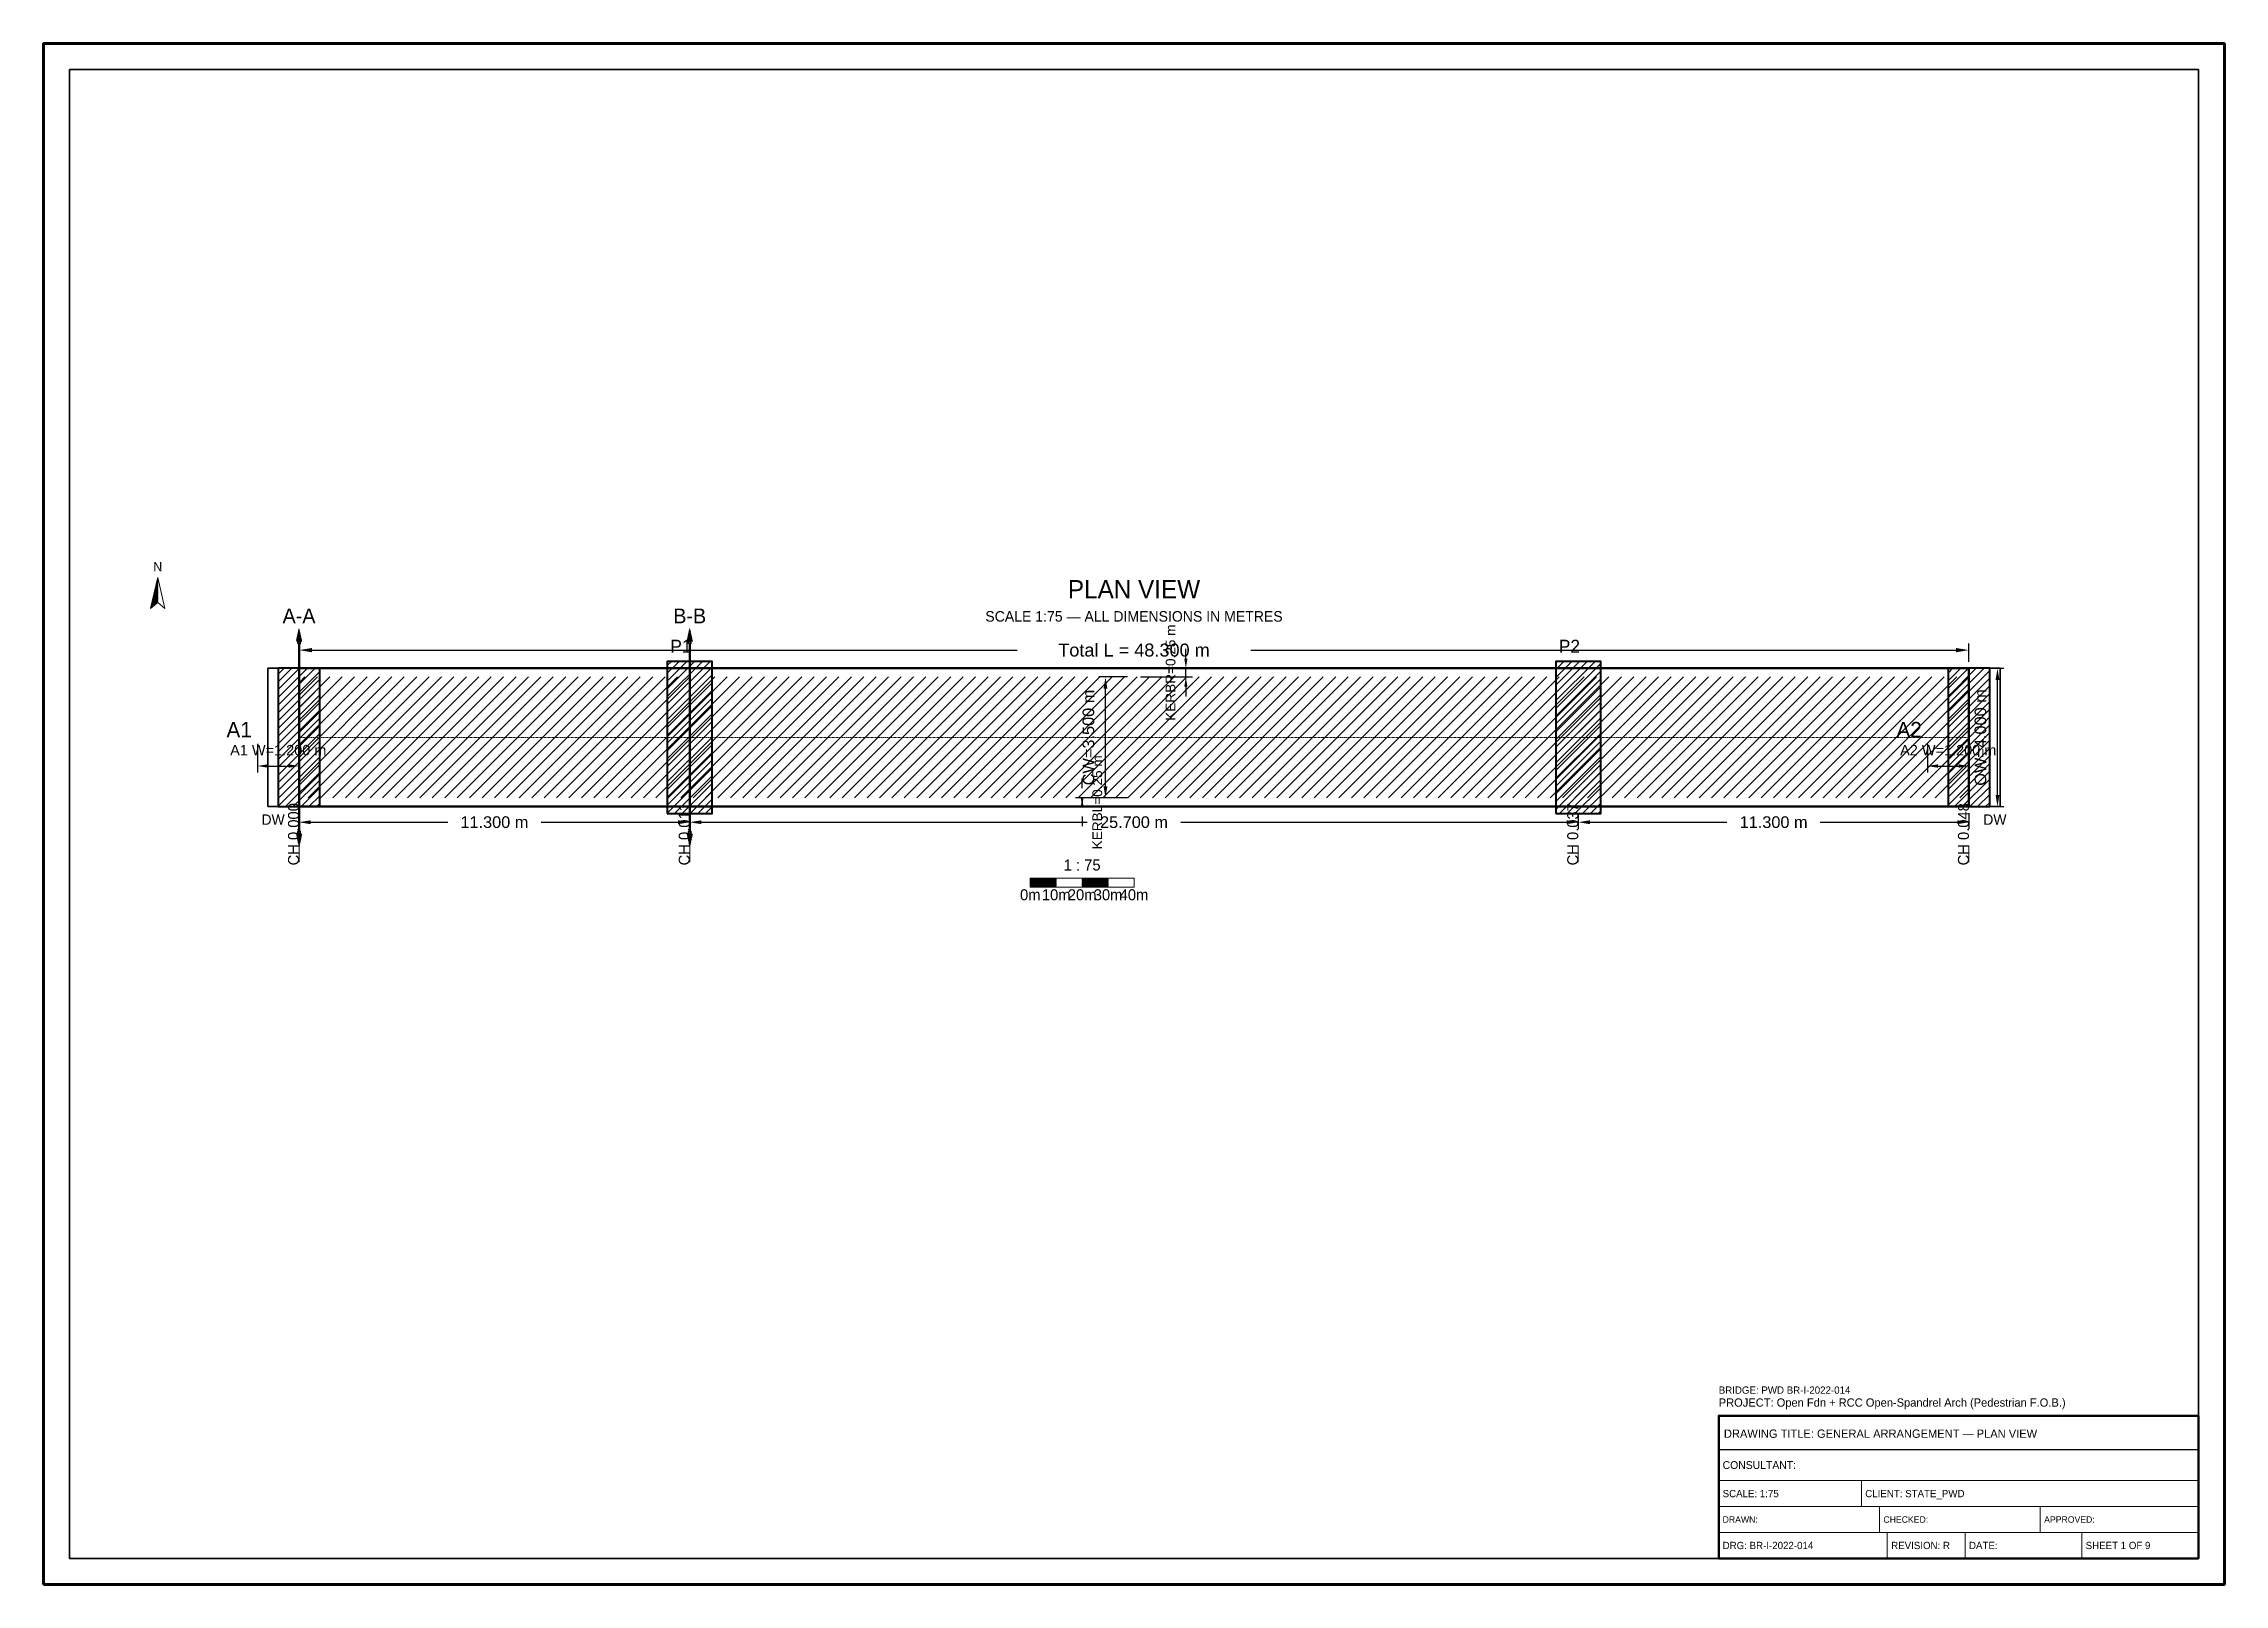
# Model space of a CAD drawing. Header units: metres. Extents: x 0 to 841, y 0 to 594.
import ezdxf
from ezdxf.enums import TextEntityAlignment as Align

# ---------------------------------------------------------------- set-up
doc = ezdxf.new("R2010")
doc.units = ezdxf.units.M
doc.linetypes.add('CENTER', pattern=[1.5, 0.75, -0.25, 0.25, -0.25])
doc.linetypes.add('DASHED', pattern=[0.5, 0.375, -0.125])
for name, color, linetype, lineweight in [('BORDER-INNER', 7, 'Continuous', 35), ('BORDER-OUTER', 7, 'Continuous', 70), ('CIVIL-CHAINAGE', 7, 'Continuous', 18), ('DIM-CHAINAGE', 3, 'Continuous', 18), ('DIM-LINEAR', 3, 'Continuous', 18), ('STRUC-CENTRE', 6, 'CENTER', 18), ('STRUC-HATCHING', 8, 'Continuous', 18), ('STRUC-OUTLINE', 1, 'Continuous', 50), ('STRUC-SECTION', 2, 'Continuous', 35), ('SUB-ABUT', 3, 'Continuous', 35), ('SUB-DIRT-WALL', 3, 'Continuous', 35), ('SUB-PIER', 2, 'Continuous', 35), ('SUPER-DECK', 2, 'Continuous', 50), ('SYM-NORTHARROW', 7, 'Continuous', 18), ('SYM-SCALE', 7, 'Continuous', 13), ('TEXT-GENERAL', 7, 'Continuous', 18), ('TEXT-HEADER', 7, 'Continuous', 25), ('TEXT-SPEC', 7, 'Continuous', 13), ('TEXT-TITLE', 7, 'Continuous', 25), ('TITLEBLK-BOX', 7, 'Continuous', 50), ('TITLEBLK-TEXT', 7, 'Continuous', 18)]:
    doc.layers.add(name, color=color, linetype=linetype, lineweight=lineweight)
doc.styles.add('BRIDGE_STD', font='Arial.ttf')
doc.dimstyles.new('pmb100', dxfattribs={"dimtxt": 2.5, "dimasz": 0.9375, "dimexe": 2.5, "dimexo": 2.5, "dimtad": 0, "dimtih": 1, "dimdec": 0, "dimtxsty": 'BRIDGE_STD', "dimcen": 2.5, "dimazin": 3, "dimtfac": 1, "dimtmove": 0, "dimatfit": 3})

msp = doc.modelspace()

# ---------------------------------------------------------------- hatches: boundary and pattern name
at = {"layer": 'STRUC-HATCHING'}
h = msp.add_hatch(dxfattribs=at)
h.set_pattern_fill('ANSI31', scale=1.06667)
h.paths.add_polyline_path([(98.5, 303.17), (742.5, 303.17), (742.5, 349.83), (98.5, 349.83)])
at = {"layer": 'STRUC-SECTION'}
h = msp.add_hatch(dxfattribs=at)
h.set_pattern_fill('SOLID')
h.paths.add_polyline_path([(97.45, 363.62), (99.55, 363.62), (98.5, 368.42)])
h = msp.add_hatch(dxfattribs=at)
h.set_pattern_fill('SOLID')
h.paths.add_polyline_path([(248.12, 363.62), (250.22, 363.62), (249.17, 368.42)])
h = msp.add_hatch(dxfattribs=at)
h.set_pattern_fill('SOLID')
h.paths.add_polyline_path([(97.45, 289.38), (99.55, 289.38), (98.5, 284.58)])
h = msp.add_hatch(dxfattribs=at)
h.set_pattern_fill('SOLID')
h.paths.add_polyline_path([(248.12, 289.38), (250.22, 289.38), (249.17, 284.58)])
at = {"layer": 'SUB-ABUT'}
h = msp.add_hatch(dxfattribs=at)
h.set_pattern_fill('ANSI31', scale=0.66667)
h.paths.add_polyline_path([(90.5, 299.83), (106.5, 299.83), (106.5, 353.17), (90.5, 353.17)])
h = msp.add_hatch(dxfattribs=at)
h.set_pattern_fill('ANSI31', scale=0.666667)
h.paths.add_polyline_path([(734.5, 299.83), (750.5, 299.83), (750.5, 353.17), (734.5, 353.17)])
at = {"layer": 'SUB-PIER'}
h = msp.add_hatch(dxfattribs=at)
h.set_pattern_fill('ANSI31', scale=0.666667)
h.paths.add_polyline_path([(240.5, 297.17), (257.83, 297.17), (257.83, 355.83), (240.5, 355.83)])
h = msp.add_hatch(dxfattribs=at)
h.set_pattern_fill('ANSI31', scale=0.666667)
h.paths.add_polyline_path([(583.17, 297.17), (600.5, 297.17), (600.5, 355.83), (583.17, 355.83)])
at = {"layer": 'SYM-NORTHARROW'}
h = msp.add_hatch(dxfattribs=at)
h.set_pattern_fill('SOLID')
h.paths.add_polyline_path([(44, 388.17), (41.2, 376.17), (44, 378.57)])
at = {"layer": 'SYM-SCALE'}
h = msp.add_hatch(dxfattribs=at)
h.set_pattern_fill('SOLID')
h.paths.add_polyline_path([(380.5, 268.83), (390.5, 268.83), (390.5, 272.23), (380.5, 272.23)])
h = msp.add_hatch(dxfattribs=at)
h.set_pattern_fill('SOLID')
h.paths.add_polyline_path([(400.5, 268.83), (410.5, 268.83), (410.5, 272.23), (400.5, 272.23)])

# ---------------------------------------------------------------- linework, layer by layer
at = {"layer": 'BORDER-INNER'}
msp.add_lwpolyline([(10, 10), (831, 10), (831, 584), (10, 584), (10, 10)], dxfattribs=at)
at = {"layer": 'BORDER-OUTER'}
msp.add_lwpolyline([(0, 0), (841, 0), (841, 594), (0, 594), (0, 0)], dxfattribs=at)
at = {"layer": 'CIVIL-CHAINAGE'}
for p, q in [((98.5, 284.83), (98.5, 278.46)), ((249.17, 284.83), (249.17, 278.46)), ((591.83, 284.83), (591.83, 278.46)), ((742.5, 284.83), (742.5, 278.46))]:
    msp.add_line(p, q, dxfattribs=at)
at = {"layer": 'STRUC-CENTRE'}
msp.add_line((98.5, 326.5), (742.5, 326.5), dxfattribs=at)
at = {"layer": 'STRUC-OUTLINE', "lineweight": 50}
msp.add_lwpolyline([(98.5, 299.83), (98.5, 353.17), (742.5, 353.17), (742.5, 299.83), (98.5, 299.83)], dxfattribs=at)
at = {"layer": 'STRUC-SECTION', "color": 1, "linetype": 'DASHED', "lineweight": 50}
for p, q in [((98.5, 363.17), (98.5, 289.83)), ((249.17, 363.17), (249.17, 289.83))]:
    msp.add_line(p, q, dxfattribs=at)
at = {"layer": 'STRUC-SECTION', "color": 1}
for points in [[(98.05, 362.72), (98.95, 362.72), (98.95, 363.62), (98.05, 363.62), (98.05, 362.72)], [(248.72, 362.72), (249.62, 362.72), (249.62, 363.62), (248.72, 363.62), (248.72, 362.72)], [(98.05, 289.38), (98.95, 289.38), (98.95, 290.28), (98.05, 290.28), (98.05, 289.38)], [(248.72, 289.38), (249.62, 289.38), (249.62, 290.28), (248.72, 290.28), (248.72, 289.38)]]:
    msp.add_lwpolyline(points, dxfattribs=at)
at = {"layer": 'SUB-ABUT', "lineweight": 40}
for points in [[(90.5, 299.83), (106.5, 299.83), (106.5, 353.17), (90.5, 353.17), (90.5, 299.83)], [(734.5, 299.83), (750.5, 299.83), (750.5, 353.17), (734.5, 353.17), (734.5, 299.83)]]:
    msp.add_lwpolyline(points, dxfattribs=at)
at = {"layer": 'SUB-DIRT-WALL', "lineweight": 35}
for points in [[(86.5, 299.83), (90.5, 299.83), (90.5, 353.17), (86.5, 353.17), (86.5, 299.83)], [(750.5, 299.83), (754.5, 299.83), (754.5, 353.17), (750.5, 353.17), (750.5, 299.83)]]:
    msp.add_lwpolyline(points, dxfattribs=at)
at = {"layer": 'SUB-PIER', "lineweight": 40}
for points in [[(240.5, 297.17), (257.83, 297.17), (257.83, 355.83), (240.5, 355.83), (240.5, 297.17)], [(583.17, 297.17), (600.5, 297.17), (600.5, 355.83), (583.17, 355.83), (583.17, 297.17)]]:
    msp.add_lwpolyline(points, dxfattribs=at)
at = {"layer": 'SUPER-DECK', "lineweight": 30}
msp.add_lwpolyline([(98.5, 299.83), (98.5, 353.17), (742.5, 353.17), (742.5, 299.83), (98.5, 299.83)], dxfattribs=at)
at = {"layer": 'SYM-NORTHARROW'}
msp.add_lwpolyline([(44, 388.17), (41.2, 376.17), (44, 378.57), (46.8, 376.17), (44, 388.17)], dxfattribs=at)
at = {"layer": 'SYM-SCALE'}
msp.add_lwpolyline([(380.5, 268.83), (420.5, 268.83), (420.5, 272.23), (380.5, 272.23), (380.5, 268.83)], dxfattribs=at)
at = {"layer": 'TITLEBLK-BOX', "lineweight": 50}
msp.add_lwpolyline([(646, 10), (831, 10), (831, 65), (646, 65), (646, 10)], dxfattribs=at)
at = {"layer": 'TITLEBLK-BOX', "lineweight": 30}
msp.add_lwpolyline([(646, 52), (831, 52), (831, 65), (646, 65), (646, 52)], dxfattribs=at)
at = {"layer": 'TITLEBLK-BOX', "lineweight": 18}
for points in [[(646, 40), (831, 40), (831, 52), (646, 52), (646, 40)], [(646, 30), (701, 30), (701, 40), (646, 40), (646, 30)], [(701, 30), (831, 30), (831, 40), (701, 40), (701, 30)], [(646, 20), (708, 20), (708, 30), (646, 30), (646, 20)], [(708, 20), (770, 20), (770, 30), (708, 30), (708, 20)], [(770, 20), (831, 20), (831, 30), (770, 30), (770, 20)], [(646, 10), (711, 10), (711, 20), (646, 20), (646, 10)], [(711, 10), (741, 10), (741, 20), (711, 20), (711, 10)], [(741, 10), (786, 10), (786, 20), (741, 20), (741, 10)], [(786, 10), (831, 10), (831, 20), (786, 20), (786, 10)]]:
    msp.add_lwpolyline(points, dxfattribs=at)

# ---------------------------------------------------------------- texts
at = {"layer": 'DIM-CHAINAGE'}
for s, p in [('CH 0.000', (98.5, 277.18)), ('CH 0.011', (249.17, 277.18)), ('CH 0.037', (591.83, 277.18)), ('CH 0.048', (742.5, 277.18))]:
    msp.add_text(s, height=4.25, rotation=90, dxfattribs=at).set_placement(p)
at = {"layer": 'SYM-NORTHARROW'}
msp.add_text('N', height=3.6, dxfattribs=at).set_placement((44, 390.57), align=Align.CENTER)
at = {"layer": 'TEXT-GENERAL'}
for s, height, p in [('P1', 5, (241.67, 359.17)), ('P2', 5, (584.33, 359.17)), ('A1', 6, (70.5, 326.5)), ('A2', 6, (714.5, 326.5))]:
    msp.add_text(s, height=height, dxfattribs=at).set_placement(p)
for s, p in [('1 : 75', (400.5, 275.21)), ('0m', (380.5, 263.73)), ('10m', (390.5, 263.73)), ('20m', (400.5, 263.73)), ('30m', (410.5, 263.73)), ('40m', (420.5, 263.73))]:
    msp.add_text(s, height=4.25, dxfattribs=at).set_placement(p, align=Align.CENTER)
at = {"layer": 'TEXT-HEADER'}
msp.add_text('PLAN VIEW', height=7, dxfattribs=at).set_placement((420.5, 380.17), align=Align.CENTER)
at = {"layer": 'TEXT-HEADER', "color": 1}
for s, p in [('A-A', (98.5, 370.52)), ('B-B', (249.17, 370.52))]:
    msp.add_text(s, height=5.7, dxfattribs=at).set_placement(p, align=Align.CENTER)
at = {"layer": 'TEXT-SPEC', "color": 8}
msp.add_text('SCALE 1:75 — ALL DIMENSIONS IN METRES', height=4.05, dxfattribs=at).set_placement((420.5, 371.17), align=Align.CENTER)
at = {"layer": 'TEXT-SPEC'}
for p in [(88.5, 292.83), (752.5, 292.83)]:
    msp.add_text('DW', height=4, dxfattribs=at).set_placement(p, align=Align.CENTER)
at = {"layer": 'TEXT-TITLE'}
for s, p in [('PROJECT: Open Fdn + RCC Open-Spandrel Arch (Pedestrian F.O.B.)', (646, 68.5)), ('DRAWING TITLE: GENERAL ARRANGEMENT — PLAN VIEW', (648, 56.5))]:
    msp.add_text(s, height=3.2, dxfattribs=at).set_placement(p)
at = {"layer": 'TITLEBLK-TEXT'}
for s, height, p in [('BRIDGE: PWD BR-I-2022-014', 2.8, (646, 73.5)), ('CONSULTANT: ', 3, (647.5, 44.5)), ('SCALE: 1:75', 2.8, (647.5, 33.6)), ('CLIENT: STATE_PWD', 2.8, (702.5, 33.6)), ('DRAWN: ', 2.5, (647.5, 23.75)), ('CHECKED: ', 2.5, (709.5, 23.75)), ('APPROVED: ', 2.5, (771.5, 23.75)), ('DRG: BR-I-2022-014', 2.8, (647.5, 13.6)), ('REVISION: R', 2.8, (712.5, 13.6)), ('DATE: ', 2.8, (742.5, 13.6)), ('SHEET 1 OF 9', 2.8, (787.5, 13.6))]:
    msp.add_text(s, height=height, dxfattribs=at).set_placement(p)

# ---------------------------------------------------------------- dimensions: what is measured, and where the dimension line sits
at = {"layer": 'DIM-LINEAR'}
for base, p1, p2, text, override in [((98.5, 360.17), (98.5, 353.17), (742.5, 353.17), 'Total L = 48.300 m', {"dimtxt": 5, "dimasz": 5, "dimgap": 2, "dimclrt": 3}), ((82.5, 315.5), (82.5, 326.5), (98.5, 326.5), 'A1 W=1.200 m', {"dimtxt": 4, "dimasz": 4, "dimgap": 1.6, "dimclrt": 3}), ((726.5, 315.5), (726.5, 326.5), (742.5, 326.5), 'A2 W=1.200 m', {"dimtxt": 4, "dimasz": 4, "dimgap": 1.6, "dimclrt": 3}), ((98.5, 293.83), (98.5, 299.83), (249.17, 299.83), '11.300 m', {"dimtxt": 4.5, "dimasz": 4.5, "dimgap": 1.8, "dimclrt": 3}), ((249.17, 293.83), (249.17, 299.83), (591.83, 299.83), '25.700 m', {"dimtxt": 4.5, "dimasz": 4.5, "dimgap": 1.8, "dimclrt": 3}), ((591.83, 293.83), (591.83, 299.83), (742.5, 299.83), '11.300 m', {"dimtxt": 4.5, "dimasz": 4.5, "dimgap": 1.8, "dimclrt": 3})]:
    msp.add_linear_dim(base=base, p1=p1, p2=p2, text=text, dimstyle='pmb100', override=override, dxfattribs=at).render()
for base, p1, p2, text, override in [((440.5, 349.83), (420.5, 349.83), (420.5, 353.17), 'KERBR=0.25 m', {"dimtxt": 3.75, "dimasz": 3.75, "dimgap": 1.5, "dimclrt": 3}), ((409.5, 303.17), (420.5, 303.17), (420.5, 349.83), 'CW=3.500 m', {"dimtxt": 4.5, "dimasz": 4.5, "dimgap": 1.8, "dimclrt": 3}), ((753.5, 299.83), (742.5, 299.83), (742.5, 353.17), 'OW=4.000 m', {"dimtxt": 4.5, "dimasz": 4.5, "dimgap": 1.8, "dimclrt": 3}), ((400.5, 303.17), (420.5, 303.17), (420.5, 299.83), 'KERBL=0.25 m', {"dimtxt": 3.75, "dimasz": 3.75, "dimgap": 1.5, "dimclrt": 3})]:
    msp.add_linear_dim(base=base, p1=p1, p2=p2, angle=90, text=text, dimstyle='pmb100', override=override, dxfattribs=at).render()

doc.saveas('drawing.dxf')
